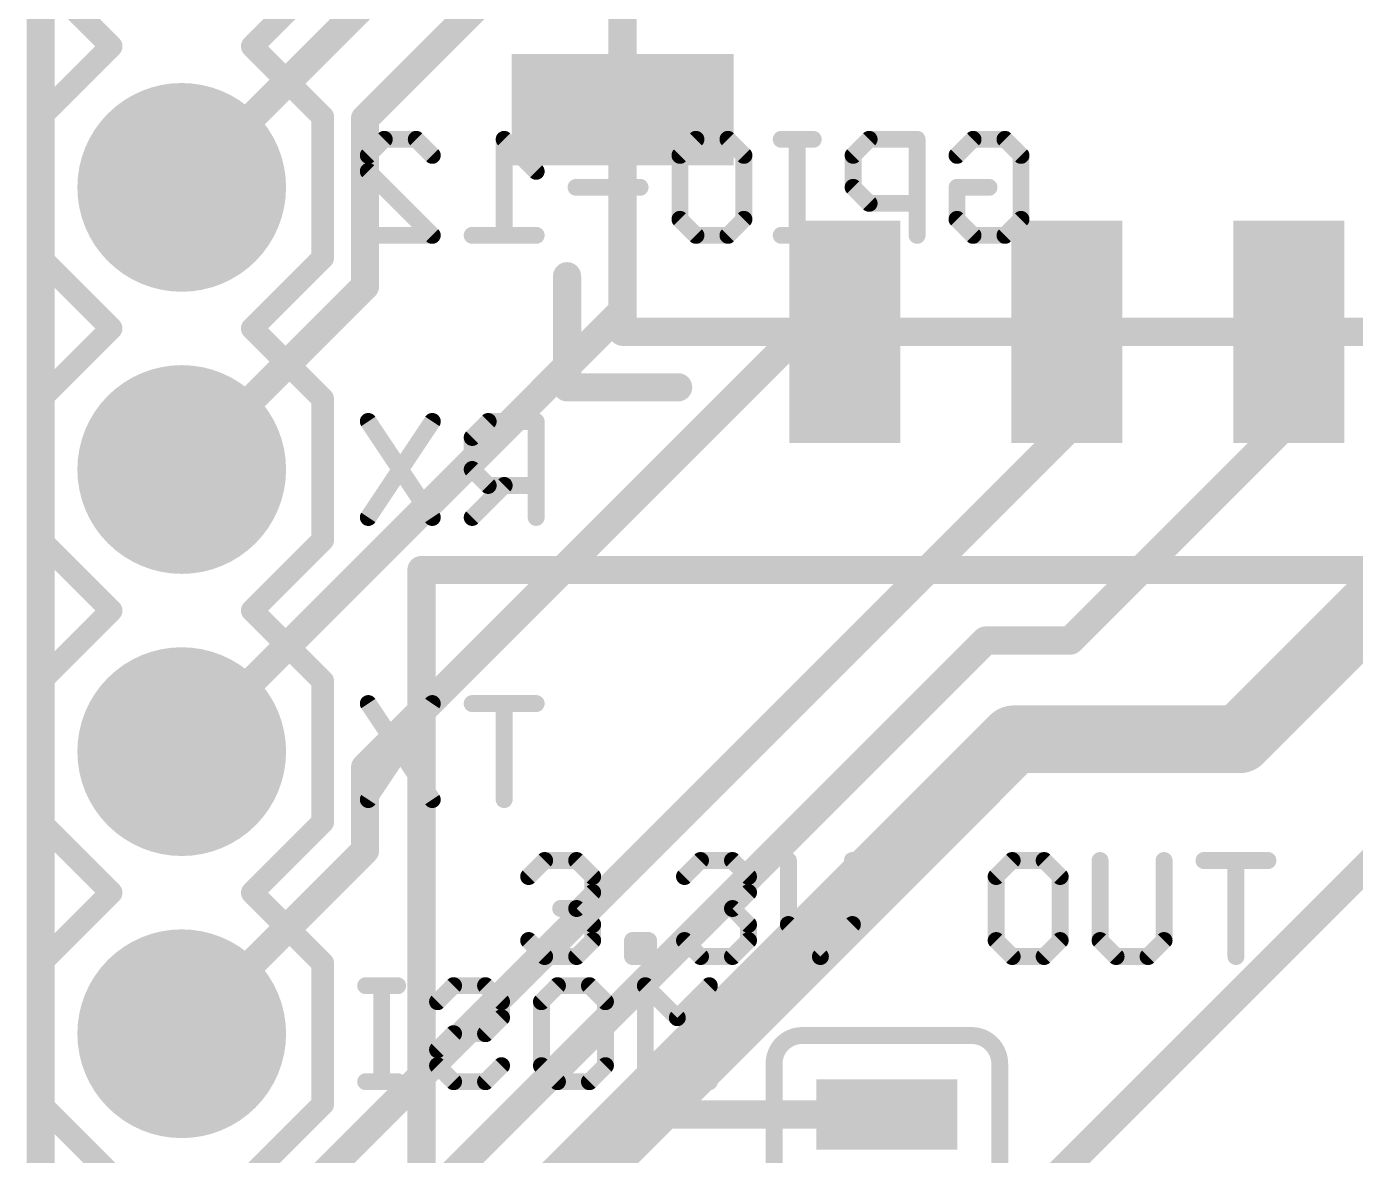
# Model space of a CAD drawing. Extents: x -0.1 to 30.6, y -0.1 to 52.6.
# Drawn here: x -0.13 to 11.84, y 8.06 to 18.23 of the extents above; entities that cross this region are included whole.
import ezdxf

# ---------------------------------------------------------------- set-up
doc = ezdxf.new("R2010")
doc.units = 0
for name, color, linetype in [('1', 12, 'CONTINUOUS'), ('16', 132, 'CONTINUOUS'), ('17', 110, 'CONTINUOUS'), ('20', 53, 'CONTINUOUS'), ('21', 41, 'CONTINUOUS'), ('22', 40, 'CONTINUOUS'), ('51', 53, 'CONTINUOUS')]:
    doc.layers.add(name, color=color, linetype=linetype)

# ---------------------------------------------------------------- blocks, each defined once
blk = doc.blocks.new('RECT')
blk.add_solid([(-0.5, -0.5), (0.5, -0.5), (-0.5, 0.5), (0.5, 0.5)])
blk = doc.blocks.new('ROUNDP')
at = {"const_width": 0.5}
blk.add_lwpolyline([(0, -0.25, 1), (0, 0.25, 1), (0, -0.25)], format="xyb", dxfattribs=at)

msp = doc.modelspace()

# ---------------------------------------------------------------- linework, layer by layer
at = {"layer": '1'}
for points, const_width in [([(0, 43.72), (0, 0)], 0.254), ([(2.921, 17.399), (5.002, 19.48)], 0.254), ([(1.27, 16.78), (2.921, 18.431)], 0.254), ([(5.24, 15.67), (5.24, 17.48)], 0.254), ([(2.921, 15.891), (2.921, 17.399)], 0.254), ([(1.27, 14.24), (2.921, 15.891)], 0.254), ([(1.27, 11.7), (5.24, 15.67)], 0.254), ([(2.921, 11.557), (6.844, 15.48)], 0.254), ([(6.844, 15.48), (7.24, 15.48)], 0.254), ([(9.24, 14.59), (9.24, 15.48)], 0.254), ([(11.24, 14.669), (11.24, 15.48)], 0.254), ([(9.271, 12.7), (11.24, 14.669)], 0.254), ([(1.27, 6.62), (9.24, 14.59)], 0.254), ([(10.795, 11.811), (13.208, 14.224)], 0.6096), ([(2.921, 7.112), (8.509, 12.7)], 0.254), ([(8.509, 12.7), (9.271, 12.7)], 0.254), ([(8.89, 7.62), (14.0335, 12.7635)], 0.254), ([(5.334, 8.382), (8.763, 11.811)], 0.6096), ([(8.763, 11.811), (10.795, 11.811)], 0.6096), ([(2.921, 10.811), (2.921, 11.557)], 0.254), ([(1.27, 9.16), (2.921, 10.811)], 0.254), ([(4.699, 7.747), (5.334, 8.382)], 0.6096), ([(5.334, 8.382), (5.3848, 8.4328)], 0.254), ([(5.3848, 8.4328), (7.62, 8.4328)], 0.254)]:
    msp.add_lwpolyline(points, dxfattribs=dict(at, const_width=const_width))
for points, const_width in [([(5.3035, 17.48, 1), (5.1765, 17.48)], 0.127), ([(2.9845, 17.399, 1), (2.8575, 17.399)], 0.127), ([(2.8761, 17.4439, 1), (2.9659, 17.3541)], 0.127), ([(1.2251, 16.8249, 1), (1.3149, 16.7351)], 0.127), ([(2.8575, 15.891, 1), (2.9845, 15.891)], 0.127), ([(2.9659, 15.8461, 1), (2.8761, 15.9359)], 0.127), ([(5.2849, 15.6251, 1), (5.1951, 15.7149)], 0.127), ([(5.1765, 15.67, 1), (5.3035, 15.67)], 0.127), ([(6.844, 15.5435, 1), (6.844, 15.4165)], 0.127), ([(6.8889, 15.4351, 1), (6.7991, 15.5249)], 0.127), ([(7.24, 15.4165, 1), (7.24, 15.5435)], 0.127), ([(9.3035, 15.48, 1), (9.1765, 15.48)], 0.127), ([(11.3035, 15.48, 1), (11.1765, 15.48)], 0.127), ([(11.1765, 14.669, 1), (11.3035, 14.669)], 0.127), ([(11.2849, 14.6241, 1), (11.1951, 14.7139)], 0.127), ([(9.1765, 14.59, 1), (9.3035, 14.59)], 0.127), ([(9.2849, 14.5451, 1), (9.1951, 14.6349)], 0.127), ([(1.2251, 14.2849, 1), (1.3149, 14.1951)], 0.127), ([(8.509, 12.7635, 1), (8.509, 12.6365)], 0.127), ([(8.5539, 12.6551, 1), (8.4641, 12.7449)], 0.127), ([(9.2261, 12.7449, 1), (9.3159, 12.6551)], 0.127), ([(9.271, 12.6365, 1), (9.271, 12.7635)], 0.127), ([(8.763, 11.9634, 1), (8.763, 11.6586)], 0.3048), ([(8.8708, 11.7032, 1), (8.6552, 11.9188)], 0.3048), ([(10.795, 11.6586, 1), (10.795, 11.9634)], 0.3048), ([(10.6872, 11.9188, 1), (10.9028, 11.7032)], 0.3048), ([(1.2251, 11.7449, 1), (1.3149, 11.6551)], 0.127), ([(2.9845, 11.557, 1), (2.8575, 11.557)], 0.127), ([(2.8761, 11.6019, 1), (2.9659, 11.5121)], 0.127), ([(2.9659, 10.7661, 1), (2.8761, 10.8559)], 0.127), ([(2.8575, 10.811, 1), (2.9845, 10.811)], 0.127), ([(1.2251, 9.2049, 1), (1.3149, 9.1151)], 0.127), ([(5.2262, 8.4898, 1), (5.4418, 8.2742)], 0.3048), ([(5.4418, 8.2742, 1), (5.2262, 8.4898)], 0.3048), ([(5.3848, 8.4963, 1), (5.3848, 8.3693)], 0.127), ([(5.4297, 8.3879, 1), (5.3399, 8.4777)], 0.127), ([(7.62, 8.3693, 1), (7.62, 8.4963)], 0.127), ([(5.2891, 8.4269, 1), (5.3789, 8.3371)], 0.127)]:
    msp.add_lwpolyline(points, format="xyb", dxfattribs=dict(at, const_width=const_width))
at = {"layer": '16', "const_width": 0.254}
msp.add_lwpolyline([(0, 43.72), (0, 0)], dxfattribs=at)
at = {"layer": '20', "const_width": 0.2032}
msp.add_lwpolyline([(0, 43.72), (0, 0)], dxfattribs=at)
at = {"layer": '21'}
for points, const_width in [([(0.635, 18.05), (0, 18.685)], 0.2032), ([(2.54, 18.685), (1.905, 18.05)], 0.2032), ([(0.635, 18.05), (0, 17.415)], 0.2032), ([(2.54, 17.415), (1.905, 18.05)], 0.2032), ([(0, 16.145), (0, 17.415)], 0.2032), ([(2.54, 17.415), (2.54, 16.145)], 0.2032), ([(0.635, 15.51), (0, 16.145)], 0.2032), ([(2.54, 16.145), (1.905, 15.51)], 0.2032), ([(4.74, 15.98), (4.74, 14.98)], 0.254), ([(0, 14.875), (0.635, 15.51)], 0.2032), ([(1.905, 15.51), (2.54, 14.875)], 0.2032), ([(4.74, 14.98), (5.74, 14.98)], 0.254), ([(0, 13.605), (0, 14.875)], 0.2032), ([(2.54, 14.875), (2.54, 13.605)], 0.2032), ([(0.635, 12.97), (0, 13.605)], 0.2032), ([(2.54, 13.605), (1.905, 12.97)], 0.2032), ([(3.429, 0), (3.429, 13.335)], 0.254), ([(3.429, 13.335), (12.065, 13.335)], 0.254), ([(0, 12.335), (0.635, 12.97)], 0.2032), ([(1.905, 12.97), (2.54, 12.335)], 0.2032), ([(0, 11.065), (0, 12.335)], 0.2032), ([(2.54, 12.335), (2.54, 11.065)], 0.2032), ([(0.635, 10.43), (0, 11.065)], 0.2032), ([(2.54, 11.065), (1.905, 10.43)], 0.2032), ([(4.3942, 10.5755), (4.5383, 10.7195)], 0.1524), ([(4.5383, 10.7195), (4.8264, 10.7195)], 0.1524), ([(4.8264, 10.7195), (4.9704, 10.5755)], 0.1524), ([(5.7975, 10.5755), (5.9415, 10.7195)], 0.1524), ([(5.9415, 10.7195), (6.2296, 10.7195)], 0.1524), ([(6.2296, 10.7195), (6.3737, 10.5755)], 0.1524), ([(6.733, 10.7195), (6.733, 10.1433)], 0.1524), ([(7.3092, 10.1433), (7.3092, 10.7195)], 0.1524), ([(8.7481, 10.7195), (8.604, 10.5755)], 0.1524), ([(9.0362, 10.7195), (8.7481, 10.7195)], 0.1524), ([(9.1803, 10.5755), (9.0362, 10.7195)], 0.1524), ([(9.5396, 10.7195), (9.5396, 9.9993)], 0.1524), ([(10.1158, 9.9993), (10.1158, 10.7195)], 0.1524), ([(10.4751, 10.7195), (11.0513, 10.7195)], 0.1524), ([(10.7632, 9.8552), (10.7632, 10.7195)], 0.1524), ([(4.9704, 10.5755), (4.9704, 10.4314)], 0.1524), ([(6.3737, 10.5755), (6.3737, 10.4314)], 0.1524), ([(8.604, 10.5755), (8.604, 9.9993)], 0.1524), ([(9.1803, 9.9993), (9.1803, 10.5755)], 0.1524), ([(0.635, 10.43), (0, 9.795)], 0.2032), ([(2.54, 9.795), (1.905, 10.43)], 0.2032), ([(4.9704, 10.4314), (4.8264, 10.2874)], 0.1524), ([(6.3737, 10.4314), (6.2296, 10.2874)], 0.1524), ([(4.8264, 10.2874), (4.6823, 10.2874)], 0.1524), ([(4.8264, 10.2874), (4.9704, 10.1433)], 0.1524), ([(6.2296, 10.2874), (6.0856, 10.2874)], 0.1524), ([(6.2296, 10.2874), (6.3737, 10.1433)], 0.1524), ([(4.9704, 10.1433), (4.9704, 9.9993)], 0.1524), ([(6.3737, 10.1433), (6.3737, 9.9993)], 0.1524), ([(6.733, 10.1433), (7.0211, 9.8552)], 0.1524), ([(7.0211, 9.8552), (7.3092, 10.1433)], 0.1524), ([(4.5383, 9.8552), (4.3942, 9.9993)], 0.1524), ([(4.9704, 9.9993), (4.8264, 9.8552)], 0.1524), ([(5.3297, 9.8552), (5.3297, 9.9993)], 0.1524), ([(5.3297, 9.9993), (5.4738, 9.9993)], 0.1524), ([(5.4738, 9.9993), (5.4738, 9.8552)], 0.1524), ([(5.9415, 9.8552), (5.7975, 9.9993)], 0.1524), ([(6.3737, 9.9993), (6.2296, 9.8552)], 0.1524), ([(8.604, 9.9993), (8.7481, 9.8552)], 0.1524), ([(9.0362, 9.8552), (9.1803, 9.9993)], 0.1524), ([(9.5396, 9.9993), (9.6836, 9.8552)], 0.1524), ([(9.9717, 9.8552), (10.1158, 9.9993)], 0.1524), ([(0, 8.525), (0, 9.795)], 0.2032), ([(2.54, 9.795), (2.54, 8.525)], 0.2032), ([(4.8264, 9.8552), (4.5383, 9.8552)], 0.1524), ([(5.4738, 9.8552), (5.3297, 9.8552)], 0.1524), ([(6.2296, 9.8552), (5.9415, 9.8552)], 0.1524), ([(8.7481, 9.8552), (9.0362, 9.8552)], 0.1524), ([(9.6836, 9.8552), (9.9717, 9.8552)], 0.1524), ([(8.382, 9.144), (6.858, 9.144)], 0.1524), ([(6.604, 6.35), (6.604, 8.89)], 0.1524), ([(8.636, 8.89), (8.636, 6.35)], 0.1524), ([(0.635, 7.89), (0, 8.525)], 0.2032), ([(2.54, 8.525), (1.905, 7.89)], 0.2032)]:
    msp.add_lwpolyline(points, dxfattribs=dict(at, const_width=const_width))
for points, const_width in [([(0.6709, 18.0141, 1), (0.5991, 18.0859)], 0.1016), ([(0.5991, 18.0141, 1), (0.6709, 18.0859)], 0.1016), ([(1.9409, 18.0859, 1), (1.8691, 18.0141)], 0.1016), ([(1.8691, 18.0859, 1), (1.9409, 18.0141)], 0.1016), ([(0.0508, 17.415, 1), (-0.0508, 17.415)], 0.1016), ([(-0.0359, 17.4509, 1), (0.0359, 17.3791)], 0.1016), ([(2.5908, 17.415, 1), (2.4892, 17.415)], 0.1016), ([(2.5041, 17.3791, 1), (2.5759, 17.4509)], 0.1016), ([(0.0359, 16.1809, 1), (-0.0359, 16.1091)], 0.1016), ([(-0.0508, 16.145, 1), (0.0508, 16.145)], 0.1016), ([(2.4892, 16.145, 1), (2.5908, 16.145)], 0.1016), ([(2.5759, 16.1091, 1), (2.5041, 16.1809)], 0.1016), ([(4.8035, 15.98, 1), (4.6765, 15.98)], 0.127), ([(0.6709, 15.4741, 1), (0.5991, 15.5459)], 0.1016), ([(0.5991, 15.4741, 1), (0.6709, 15.5459)], 0.1016), ([(1.9409, 15.5459, 1), (1.8691, 15.4741)], 0.1016), ([(1.8691, 15.5459, 1), (1.9409, 15.4741)], 0.1016), ([(4.74, 15.0435, 1), (4.74, 14.9165)], 0.127), ([(5.74, 14.9165, 1), (5.74, 15.0435)], 0.127), ([(0.0508, 14.875, 1), (-0.0508, 14.875)], 0.1016), ([(-0.0359, 14.9109, 1), (0.0359, 14.8391)], 0.1016), ([(2.5908, 14.875, 1), (2.4892, 14.875)], 0.1016), ([(2.5041, 14.8391, 1), (2.5759, 14.9109)], 0.1016), ([(4.6765, 14.98, 1), (4.8035, 14.98)], 0.127), ([(0.0359, 13.6409, 1), (-0.0359, 13.5691)], 0.1016), ([(-0.0508, 13.605, 1), (0.0508, 13.605)], 0.1016), ([(2.4892, 13.605, 1), (2.5908, 13.605)], 0.1016), ([(2.5759, 13.5691, 1), (2.5041, 13.6409)], 0.1016), ([(3.4925, 13.335, 1), (3.3655, 13.335)], 0.127), ([(3.429, 13.3985, 1), (3.429, 13.2715)], 0.127), ([(0.6709, 12.9341, 1), (0.5991, 13.0059)], 0.1016), ([(0.5991, 12.9341, 1), (0.6709, 13.0059)], 0.1016), ([(1.9409, 13.0059, 1), (1.8691, 12.9341)], 0.1016), ([(1.8691, 13.0059, 1), (1.9409, 12.9341)], 0.1016), ([(0.0508, 12.335, 1), (-0.0508, 12.335)], 0.1016), ([(-0.0359, 12.3709, 1), (0.0359, 12.2991)], 0.1016), ([(2.5908, 12.335, 1), (2.4892, 12.335)], 0.1016), ([(2.5041, 12.2991, 1), (2.5759, 12.3709)], 0.1016), ([(0.0359, 11.1009, 1), (-0.0359, 11.0291)], 0.1016), ([(2.5759, 11.0291, 1), (2.5041, 11.1009)], 0.1016), ([(-0.0508, 11.065, 1), (0.0508, 11.065)], 0.1016), ([(2.4892, 11.065, 1), (2.5908, 11.065)], 0.1016), ([(4.5383, 10.7576, 1), (4.5383, 10.6814)], 0.0762), ([(4.5652, 10.6926, 1), (4.5113, 10.7465)], 0.0762), ([(4.8533, 10.7465, 1), (4.7994, 10.6926)], 0.0762), ([(4.8264, 10.6814, 1), (4.8264, 10.7576)], 0.0762), ([(5.9415, 10.7576, 1), (5.9415, 10.6814)], 0.0762), ([(5.9685, 10.6926, 1), (5.9146, 10.7465)], 0.0762), ([(6.2566, 10.7465, 1), (6.2027, 10.6926)], 0.0762), ([(6.2296, 10.6814, 1), (6.2296, 10.7576)], 0.0762), ([(6.7711, 10.7195, 1), (6.6949, 10.7195)], 0.0762), ([(7.3473, 10.7195, 1), (7.2711, 10.7195)], 0.0762), ([(8.7481, 10.7576, 1), (8.7481, 10.6814)], 0.0762), ([(8.775, 10.6926, 1), (8.7211, 10.7465)], 0.0762), ([(9.0631, 10.7465, 1), (9.0093, 10.6926)], 0.0762), ([(9.0362, 10.6814, 1), (9.0362, 10.7576)], 0.0762), ([(9.5777, 10.7195, 1), (9.5015, 10.7195)], 0.0762), ([(10.1539, 10.7195, 1), (10.0777, 10.7195)], 0.0762), ([(10.4751, 10.7576, 1), (10.4751, 10.6814)], 0.0762), ([(10.8013, 10.7195, 1), (10.7251, 10.7195)], 0.0762), ([(11.0513, 10.6814, 1), (11.0513, 10.7576)], 0.0762), ([(5.0085, 10.5755, 1), (4.9323, 10.5755)], 0.0762), ([(6.4118, 10.5755, 1), (6.3356, 10.5755)], 0.0762), ([(8.6421, 10.5755, 1), (8.5659, 10.5755)], 0.0762), ([(9.2184, 10.5755, 1), (9.1422, 10.5755)], 0.0762), ([(0.6709, 10.3941, 1), (0.5991, 10.4659)], 0.1016), ([(1.9409, 10.4659, 1), (1.8691, 10.3941)], 0.1016), ([(4.3673, 10.6024, 1), (4.4211, 10.5485)], 0.0762), ([(4.9435, 10.5485, 1), (4.9974, 10.6024)], 0.0762), ([(5.7705, 10.6024, 1), (5.8244, 10.5485)], 0.0762), ([(6.3468, 10.5485, 1), (6.4006, 10.6024)], 0.0762), ([(8.5771, 10.6024, 1), (8.631, 10.5485)], 0.0762), ([(9.1533, 10.5485, 1), (9.2072, 10.6024)], 0.0762), ([(0.5991, 10.3941, 1), (0.6709, 10.4659)], 0.1016), ([(1.8691, 10.4659, 1), (1.9409, 10.3941)], 0.1016), ([(4.9323, 10.4314, 1), (5.0085, 10.4314)], 0.0762), ([(4.9974, 10.4045, 1), (4.9435, 10.4584)], 0.0762), ([(6.3356, 10.4314, 1), (6.4118, 10.4314)], 0.0762), ([(6.4006, 10.4045, 1), (6.3468, 10.4584)], 0.0762), ([(4.6823, 10.3255, 1), (4.6823, 10.2493)], 0.0762), ([(4.8533, 10.3143, 1), (4.7994, 10.2604)], 0.0762), ([(4.7994, 10.3143, 1), (4.8533, 10.2604)], 0.0762), ([(4.8264, 10.2493, 1), (4.8264, 10.3255)], 0.0762), ([(6.0856, 10.3255, 1), (6.0856, 10.2493)], 0.0762), ([(6.2566, 10.3143, 1), (6.2027, 10.2604)], 0.0762), ([(6.2027, 10.3143, 1), (6.2566, 10.2604)], 0.0762), ([(6.2296, 10.2493, 1), (6.2296, 10.3255)], 0.0762), ([(5.0085, 10.1433, 1), (4.9323, 10.1433)], 0.0762), ([(4.9435, 10.1164, 1), (4.9974, 10.1703)], 0.0762), ([(6.4118, 10.1433, 1), (6.3356, 10.1433)], 0.0762), ([(6.3468, 10.1164, 1), (6.4006, 10.1703)], 0.0762), ([(6.7599, 10.1703, 1), (6.7061, 10.1164)], 0.0762), ([(6.6949, 10.1433, 1), (6.7711, 10.1433)], 0.0762), ([(7.2711, 10.1433, 1), (7.3473, 10.1433)], 0.0762), ([(7.3362, 10.1164, 1), (7.2823, 10.1703)], 0.0762), ([(4.4211, 10.0262, 1), (4.3673, 9.9723)], 0.0762), ([(4.9974, 9.9723, 1), (4.9435, 10.0262)], 0.0762), ([(5.3678, 9.9993, 1), (5.2916, 9.9993)], 0.0762), ([(5.3297, 10.0374, 1), (5.3297, 9.9612)], 0.0762), ([(5.5119, 9.9993, 1), (5.4357, 9.9993)], 0.0762), ([(5.4738, 9.9612, 1), (5.4738, 10.0374)], 0.0762), ([(5.8244, 10.0262, 1), (5.7705, 9.9723)], 0.0762), ([(6.4006, 9.9723, 1), (6.3468, 10.0262)], 0.0762), ([(8.631, 10.0262, 1), (8.5771, 9.9723)], 0.0762), ([(9.2072, 9.9723, 1), (9.1533, 10.0262)], 0.0762), ([(9.5665, 10.0262, 1), (9.5126, 9.9723)], 0.0762), ([(10.1427, 9.9723, 1), (10.0888, 10.0262)], 0.0762), ([(4.9323, 9.9993, 1), (5.0085, 9.9993)], 0.0762), ([(6.3356, 9.9993, 1), (6.4118, 9.9993)], 0.0762), ([(8.5659, 9.9993, 1), (8.6421, 9.9993)], 0.0762), ([(9.1422, 9.9993, 1), (9.2184, 9.9993)], 0.0762), ([(9.5015, 9.9993, 1), (9.5777, 9.9993)], 0.0762), ([(10.0777, 9.9993, 1), (10.1539, 9.9993)], 0.0762), ([(0.0508, 9.795, 1), (-0.0508, 9.795)], 0.1016), ([(-0.0359, 9.8309, 1), (0.0359, 9.7591)], 0.1016), ([(2.5908, 9.795, 1), (2.4892, 9.795)], 0.1016), ([(2.5041, 9.7591, 1), (2.5759, 9.8309)], 0.1016), ([(4.5383, 9.8933, 1), (4.5383, 9.8171)], 0.0762), ([(4.5113, 9.8283, 1), (4.5652, 9.8821)], 0.0762), ([(4.7994, 9.8821, 1), (4.8533, 9.8283)], 0.0762), ([(4.8264, 9.8171, 1), (4.8264, 9.8933)], 0.0762), ([(5.3297, 9.8933, 1), (5.3297, 9.8171)], 0.0762), ([(5.2916, 9.8552, 1), (5.3678, 9.8552)], 0.0762), ([(5.4357, 9.8552, 1), (5.5119, 9.8552)], 0.0762), ([(5.4738, 9.8171, 1), (5.4738, 9.8933)], 0.0762), ([(5.9415, 9.8933, 1), (5.9415, 9.8171)], 0.0762), ([(5.9146, 9.8283, 1), (5.9685, 9.8821)], 0.0762), ([(6.2027, 9.8821, 1), (6.2566, 9.8283)], 0.0762), ([(6.2296, 9.8171, 1), (6.2296, 9.8933)], 0.0762), ([(6.9942, 9.8821, 1), (7.0481, 9.8283)], 0.0762), ([(6.9942, 9.8283, 1), (7.0481, 9.8821)], 0.0762), ([(8.7481, 9.8933, 1), (8.7481, 9.8171)], 0.0762), ([(8.7211, 9.8283, 1), (8.775, 9.8821)], 0.0762), ([(9.0093, 9.8821, 1), (9.0631, 9.8283)], 0.0762), ([(9.0362, 9.8171, 1), (9.0362, 9.8933)], 0.0762), ([(9.6836, 9.8933, 1), (9.6836, 9.8171)], 0.0762), ([(9.6567, 9.8283, 1), (9.7106, 9.8821)], 0.0762), ([(9.9448, 9.8821, 1), (9.9987, 9.8283)], 0.0762), ([(9.9717, 9.8171, 1), (9.9717, 9.8933)], 0.0762), ([(10.7251, 9.8552, 1), (10.8013, 9.8552)], 0.0762), ([(6.858, 9.144, 0.4142), (6.604, 8.89)], 0.1524), ([(6.858, 9.1821, 1), (6.858, 9.1059)], 0.0762), ([(6.858, 9.1059, 1), (6.858, 9.1821)], 0.0762), ([(8.636, 8.89, 0.4142), (8.382, 9.144)], 0.1524), ([(8.382, 9.1821, 1), (8.382, 9.1059)], 0.0762), ([(8.382, 9.1059, 1), (8.382, 9.1821)], 0.0762), ([(6.6421, 8.89, 1), (6.5659, 8.89)], 0.0762), ([(6.5659, 8.89, 1), (6.6421, 8.89)], 0.0762), ([(8.6741, 8.89, 1), (8.5979, 8.89)], 0.0762), ([(8.5979, 8.89, 1), (8.6741, 8.89)], 0.0762), ([(0.0359, 8.5609, 1), (-0.0359, 8.4891)], 0.1016), ([(2.5759, 8.4891, 1), (2.5041, 8.5609)], 0.1016), ([(-0.0508, 8.525, 1), (0.0508, 8.525)], 0.1016), ([(2.4892, 8.525, 1), (2.5908, 8.525)], 0.1016)]:
    msp.add_lwpolyline(points, format="xyb", dxfattribs=dict(at, const_width=const_width))
at = {"layer": '22', "const_width": 0.1524}
for points in [[(2.9501, 17.0685), (3.0942, 17.2125)], [(3.0942, 17.2125), (3.3823, 17.2125)], [(3.3823, 17.2125), (3.5263, 17.0685)], [(4.4618, 16.9244), (4.1737, 17.2125)], [(4.1737, 17.2125), (4.1737, 16.3482)], [(5.7567, 17.0685), (5.9007, 17.2125)], [(5.9007, 17.2125), (6.1888, 17.2125)], [(6.1888, 17.2125), (6.3329, 17.0685)], [(6.9566, 17.2125), (6.6684, 17.2125)], [(6.8125, 16.3482), (6.8125, 17.2125)], [(7.4599, 17.2125), (7.3159, 17.0685)], [(7.8921, 17.2125), (7.4599, 17.2125)], [(7.8921, 16.3482), (7.8921, 17.2125)], [(8.2514, 17.0685), (8.3954, 17.2125)], [(8.3954, 17.2125), (8.6835, 17.2125)], [(8.6835, 17.2125), (8.8276, 17.0685)], [(2.9501, 16.9244), (2.9501, 17.0685)], [(5.7567, 16.4923), (5.7567, 17.0685)], [(6.3329, 17.0685), (6.3329, 16.4923)], [(7.3159, 17.0685), (7.3159, 16.7804)], [(8.8276, 17.0685), (8.8276, 16.4923)], [(3.5263, 16.3482), (2.9501, 16.9244)], [(5.3974, 16.7804), (4.8211, 16.7804)], [(7.3159, 16.7804), (7.4599, 16.6363)], [(8.2514, 16.4923), (8.2514, 16.7804)], [(8.2514, 16.7804), (8.5395, 16.7804)], [(7.4599, 16.6363), (7.8921, 16.6363)], [(5.9007, 16.3482), (5.7567, 16.4923)], [(6.3329, 16.4923), (6.1888, 16.3482)], [(8.3954, 16.3482), (8.2514, 16.4923)], [(8.8276, 16.4923), (8.6835, 16.3482)], [(2.9501, 16.3482), (3.5263, 16.3482)], [(4.4618, 16.3482), (3.8856, 16.3482)], [(6.1888, 16.3482), (5.9007, 16.3482)], [(6.9566, 16.3482), (6.6684, 16.3482)], [(8.6835, 16.3482), (8.3954, 16.3482)], [(3.5263, 14.6725), (2.9501, 13.8082)], [(2.9501, 14.6725), (3.5263, 13.8082)], [(4.0297, 14.6725), (3.8856, 14.5285)], [(4.4618, 14.6725), (4.0297, 14.6725)], [(4.4618, 13.8082), (4.4618, 14.6725)], [(3.8856, 14.5285), (3.8856, 14.2404)], [(3.8856, 14.2404), (4.0297, 14.0963)], [(4.1737, 14.0963), (3.8856, 13.8082)], [(4.0297, 14.0963), (4.4618, 14.0963)], [(3.5263, 12.1325), (2.9501, 11.2682)], [(2.9501, 12.1325), (3.5263, 11.2682)], [(4.4618, 12.1325), (3.8856, 12.1325)], [(4.1737, 11.2682), (4.1737, 12.1325)], [(3.2145, 9.5925), (2.9264, 9.5925)], [(3.0704, 8.7282), (3.0704, 9.5925)], [(3.5738, 9.4485), (3.7178, 9.5925)], [(3.7178, 9.5925), (4.0059, 9.5925)], [(4.0059, 9.5925), (4.15, 9.4485)], [(4.5093, 9.4485), (4.6534, 9.5925)], [(4.6534, 9.5925), (4.9415, 9.5925)], [(4.9415, 9.5925), (5.0855, 9.4485)], [(5.7329, 9.3044), (5.4448, 9.5925)], [(5.4448, 9.5925), (5.4448, 8.7282)], [(6.021, 9.5925), (5.7329, 9.3044)], [(6.021, 8.7282), (6.021, 9.5925)], [(4.15, 9.4485), (4.15, 9.3044)], [(4.5093, 8.8723), (4.5093, 9.4485)], [(5.0855, 9.4485), (5.0855, 8.8723)], [(4.15, 9.3044), (4.0059, 9.1604)], [(3.7178, 9.1604), (3.5738, 9.0163)], [(4.0059, 9.1604), (3.7178, 9.1604)], [(3.5738, 9.0163), (3.5738, 8.8723)], [(3.5738, 8.8723), (3.7178, 8.7282)], [(4.0059, 8.7282), (4.15, 8.8723)], [(4.6534, 8.7282), (4.5093, 8.8723)], [(5.0855, 8.8723), (4.9415, 8.7282)], [(3.2145, 8.7282), (2.9264, 8.7282)], [(3.7178, 8.7282), (4.0059, 8.7282)], [(4.9415, 8.7282), (4.6534, 8.7282)]]:
    msp.add_lwpolyline(points, dxfattribs=at)
at = {"layer": '22', "const_width": 0.0762}
for points in [[(3.0942, 17.2506, 1), (3.0942, 17.1744)], [(3.1211, 17.1856, 1), (3.0672, 17.2395)], [(3.4092, 17.2395, 1), (3.3553, 17.1856)], [(3.3823, 17.1744, 1), (3.3823, 17.2506)], [(4.2007, 17.2395, 1), (4.1468, 17.1856)], [(4.2118, 17.2125, 1), (4.1356, 17.2125)], [(5.9007, 17.2506, 1), (5.9007, 17.1744)], [(5.9277, 17.1856, 1), (5.8738, 17.2395)], [(6.2158, 17.2395, 1), (6.1619, 17.1856)], [(6.1888, 17.1744, 1), (6.1888, 17.2506)], [(6.6684, 17.2506, 1), (6.6684, 17.1744)], [(6.8506, 17.2125, 1), (6.7744, 17.2125)], [(6.9566, 17.1744, 1), (6.9566, 17.2506)], [(7.4599, 17.2506, 1), (7.4599, 17.1744)], [(7.4869, 17.1856, 1), (7.433, 17.2395)], [(7.9302, 17.2125, 1), (7.854, 17.2125)], [(7.8921, 17.1744, 1), (7.8921, 17.2506)], [(8.3954, 17.2506, 1), (8.3954, 17.1744)], [(8.4224, 17.1856, 1), (8.3685, 17.2395)], [(8.7105, 17.2395, 1), (8.6566, 17.1856)], [(8.6835, 17.1744, 1), (8.6835, 17.2506)], [(2.9882, 17.0685, 1), (2.912, 17.0685)], [(2.9232, 17.0954, 1), (2.977, 17.0415)], [(3.4994, 17.0415, 1), (3.5533, 17.0954)], [(5.7297, 17.0954, 1), (5.7836, 17.0415)], [(5.7948, 17.0685, 1), (5.7186, 17.0685)], [(6.371, 17.0685, 1), (6.2948, 17.0685)], [(6.3059, 17.0415, 1), (6.3598, 17.0954)], [(7.2889, 17.0954, 1), (7.3428, 17.0415)], [(7.354, 17.0685, 1), (7.2778, 17.0685)], [(8.2244, 17.0954, 1), (8.2783, 17.0415)], [(8.8657, 17.0685, 1), (8.7895, 17.0685)], [(8.8007, 17.0415, 1), (8.8545, 17.0954)], [(2.977, 16.9514, 1), (2.9232, 16.8975)], [(2.912, 16.9244, 1), (2.9882, 16.9244)], [(4.4349, 16.8975, 1), (4.4888, 16.9514)], [(4.8211, 16.8185, 1), (4.8211, 16.7423)], [(5.3974, 16.7423, 1), (5.3974, 16.8185)], [(7.3428, 16.8073, 1), (7.2889, 16.7534)], [(7.2778, 16.7804, 1), (7.354, 16.7804)], [(8.2895, 16.7804, 1), (8.2133, 16.7804)], [(8.2514, 16.8185, 1), (8.2514, 16.7423)], [(8.5395, 16.7423, 1), (8.5395, 16.8185)], [(7.4599, 16.6744, 1), (7.4599, 16.5982)], [(7.433, 16.6094, 1), (7.4869, 16.6633)], [(7.8921, 16.5982, 1), (7.8921, 16.6744)], [(5.7836, 16.5192, 1), (5.7297, 16.4653)], [(5.7186, 16.4923, 1), (5.7948, 16.4923)], [(6.2948, 16.4923, 1), (6.371, 16.4923)], [(6.3598, 16.4653, 1), (6.3059, 16.5192)], [(8.2783, 16.5192, 1), (8.2244, 16.4653)], [(8.2133, 16.4923, 1), (8.2895, 16.4923)], [(8.7895, 16.4923, 1), (8.8657, 16.4923)], [(8.8545, 16.4653, 1), (8.8007, 16.5192)], [(2.9501, 16.3863, 1), (2.9501, 16.3101)], [(3.4994, 16.3213, 1), (3.5533, 16.3751)], [(3.5263, 16.3101, 1), (3.5263, 16.3863)], [(3.8856, 16.3863, 1), (3.8856, 16.3101)], [(4.4618, 16.3101, 1), (4.4618, 16.3863)], [(5.9007, 16.3863, 1), (5.9007, 16.3101)], [(5.8738, 16.3213, 1), (5.9277, 16.3751)], [(6.1619, 16.3751, 1), (6.2158, 16.3213)], [(6.1888, 16.3101, 1), (6.1888, 16.3863)], [(6.6684, 16.3863, 1), (6.6684, 16.3101)], [(6.9566, 16.3101, 1), (6.9566, 16.3863)], [(8.3954, 16.3863, 1), (8.3954, 16.3101)], [(8.3685, 16.3213, 1), (8.4224, 16.3751)], [(8.6566, 16.3751, 1), (8.7105, 16.3213)], [(8.6835, 16.3101, 1), (8.6835, 16.3863)], [(4.1356, 16.3482, 1), (4.2118, 16.3482)], [(6.7744, 16.3482, 1), (6.8506, 16.3482)], [(7.854, 16.3482, 1), (7.9302, 16.3482)], [(2.9818, 14.6937, 1), (2.9184, 14.6514)], [(3.558, 14.6514, 1), (3.4946, 14.6937)], [(4.0297, 14.7106, 1), (4.0297, 14.6344)], [(4.0566, 14.6456, 1), (4.0027, 14.6995)], [(4.4999, 14.6725, 1), (4.4237, 14.6725)], [(4.4618, 14.6344, 1), (4.4618, 14.7106)], [(3.9237, 14.5285, 1), (3.8475, 14.5285)], [(3.8587, 14.5554, 1), (3.9126, 14.5015)], [(3.9126, 14.2673, 1), (3.8587, 14.2134)], [(3.8475, 14.2404, 1), (3.9237, 14.2404)], [(4.0297, 14.1344, 1), (4.0297, 14.0582)], [(4.0027, 14.0694, 1), (4.0566, 14.1233)], [(4.2007, 14.0694, 1), (4.1468, 14.1233)], [(4.4618, 14.0582, 1), (4.4618, 14.1344)], [(2.9184, 13.8293, 1), (2.9818, 13.7871)], [(3.4946, 13.7871, 1), (3.558, 13.8293)], [(3.8587, 13.8351, 1), (3.9126, 13.7813)], [(4.4237, 13.8082, 1), (4.4999, 13.8082)], [(2.9818, 12.1537, 1), (2.9184, 12.1114)], [(3.558, 12.1114, 1), (3.4946, 12.1537)], [(3.8856, 12.1706, 1), (3.8856, 12.0944)], [(4.2118, 12.1325, 1), (4.1356, 12.1325)], [(4.4618, 12.0944, 1), (4.4618, 12.1706)], [(2.9184, 11.2893, 1), (2.9818, 11.2471)], [(3.4946, 11.2471, 1), (3.558, 11.2893)], [(4.1356, 11.2682, 1), (4.2118, 11.2682)], [(2.9264, 9.6306, 1), (2.9264, 9.5544)], [(3.1085, 9.5925, 1), (3.0323, 9.5925)], [(3.2145, 9.5544, 1), (3.2145, 9.6306)], [(3.7178, 9.6306, 1), (3.7178, 9.5544)], [(3.7448, 9.5656, 1), (3.6909, 9.6195)], [(4.0329, 9.6195, 1), (3.979, 9.5656)], [(4.0059, 9.5544, 1), (4.0059, 9.6306)], [(4.6534, 9.6306, 1), (4.6534, 9.5544)], [(4.6803, 9.5656, 1), (4.6264, 9.6195)], [(4.9684, 9.6195, 1), (4.9145, 9.5656)], [(4.9415, 9.5544, 1), (4.9415, 9.6306)], [(5.4718, 9.6195, 1), (5.4179, 9.5656)], [(5.4829, 9.5925, 1), (5.4067, 9.5925)], [(6.0591, 9.5925, 1), (5.9829, 9.5925)], [(6.048, 9.5656, 1), (5.9941, 9.6195)], [(3.5468, 9.4754, 1), (3.6007, 9.4215)], [(4.1881, 9.4485, 1), (4.1119, 9.4485)], [(4.1231, 9.4215, 1), (4.1769, 9.4754)], [(4.5474, 9.4485, 1), (4.4712, 9.4485)], [(4.4824, 9.4754, 1), (4.5362, 9.4215)], [(5.1236, 9.4485, 1), (5.0474, 9.4485)], [(5.0586, 9.4215, 1), (5.1125, 9.4754)], [(4.1119, 9.3044, 1), (4.1881, 9.3044)], [(4.1769, 9.2775, 1), (4.1231, 9.3314)], [(5.706, 9.3314, 1), (5.7599, 9.2775)], [(5.706, 9.2775, 1), (5.7599, 9.3314)], [(3.7178, 9.1985, 1), (3.7178, 9.1223)], [(3.7448, 9.1334, 1), (3.6909, 9.1873)], [(3.979, 9.1873, 1), (4.0329, 9.1334)], [(4.0059, 9.1223, 1), (4.0059, 9.1985)], [(3.5468, 9.0433, 1), (3.6007, 8.9894)], [(3.6119, 9.0163, 1), (3.5357, 9.0163)], [(3.6007, 8.8992, 1), (3.5468, 8.8453)], [(3.5357, 8.8723, 1), (3.6119, 8.8723)], [(4.1769, 8.8453, 1), (4.1231, 8.8992)], [(4.5362, 8.8992, 1), (4.4824, 8.8453)], [(4.4712, 8.8723, 1), (4.5474, 8.8723)], [(5.0474, 8.8723, 1), (5.1236, 8.8723)], [(5.1125, 8.8453, 1), (5.0586, 8.8992)], [(2.9264, 8.7663, 1), (2.9264, 8.6901)], [(3.0323, 8.7282, 1), (3.1085, 8.7282)], [(3.2145, 8.6901, 1), (3.2145, 8.7663)], [(3.7178, 8.7663, 1), (3.7178, 8.6901)], [(3.6909, 8.7013, 1), (3.7448, 8.7551)], [(3.979, 8.7551, 1), (4.0329, 8.7013)], [(4.0059, 8.6901, 1), (4.0059, 8.7663)], [(4.6534, 8.7663, 1), (4.6534, 8.6901)], [(4.6264, 8.7013, 1), (4.6803, 8.7551)], [(4.9145, 8.7551, 1), (4.9684, 8.7013)], [(4.9415, 8.6901, 1), (4.9415, 8.7663)], [(5.4067, 8.7282, 1), (5.4829, 8.7282)], [(5.9829, 8.7282, 1), (6.0591, 8.7282)]]:
    msp.add_lwpolyline(points, format="xyb", dxfattribs=at)
at = {"layer": '51', "const_width": 0.254}
for points in [[(5.24, 52.48), (5.24, 15.48)], [(5.24, 15.48), (25.24, 15.48)]]:
    msp.add_lwpolyline(points, dxfattribs=at)
at = {"layer": '51', "const_width": 0.127}
for points in [[(5.24, 15.5435, 1), (5.24, 15.4165)], [(5.1765, 15.48, 1), (5.3035, 15.48)]]:
    msp.add_lwpolyline(points, format="xyb", dxfattribs=at)

# ---------------------------------------------------------------- block references
at = {"layer": '1', "yscale": 2}
for p, rotation in [((5.24, 17.48), 90), ((7.24, 15.48), 180), ((9.24, 15.48), 180), ((11.24, 15.48), 180)]:
    msp.add_blockref('RECT', p, dxfattribs=dict(at, rotation=rotation))
at = {"layer": '1', "xscale": 0.635, "yscale": 1.27, "rotation": 90}
msp.add_blockref('RECT', (7.62, 8.4328), dxfattribs=at)
at = {"layer": '17', "xscale": 1.8796, "yscale": 1.8796}
for p in [(1.27, 16.78), (1.27, 16.78), (1.27, 14.24), (1.27, 14.24), (1.27, 11.7), (1.27, 11.7), (1.27, 9.16), (1.27, 9.16)]:
    msp.add_blockref('ROUNDP', p, dxfattribs=at)
at = {"layer": '51', "xscale": 0.508, "yscale": 0.508, "rotation": 270}
for p in [(1.27, 16.78), (1.27, 14.24), (1.27, 11.7), (1.27, 9.16)]:
    msp.add_blockref('RECT', p, dxfattribs=at)

doc.saveas('drawing.dxf')
